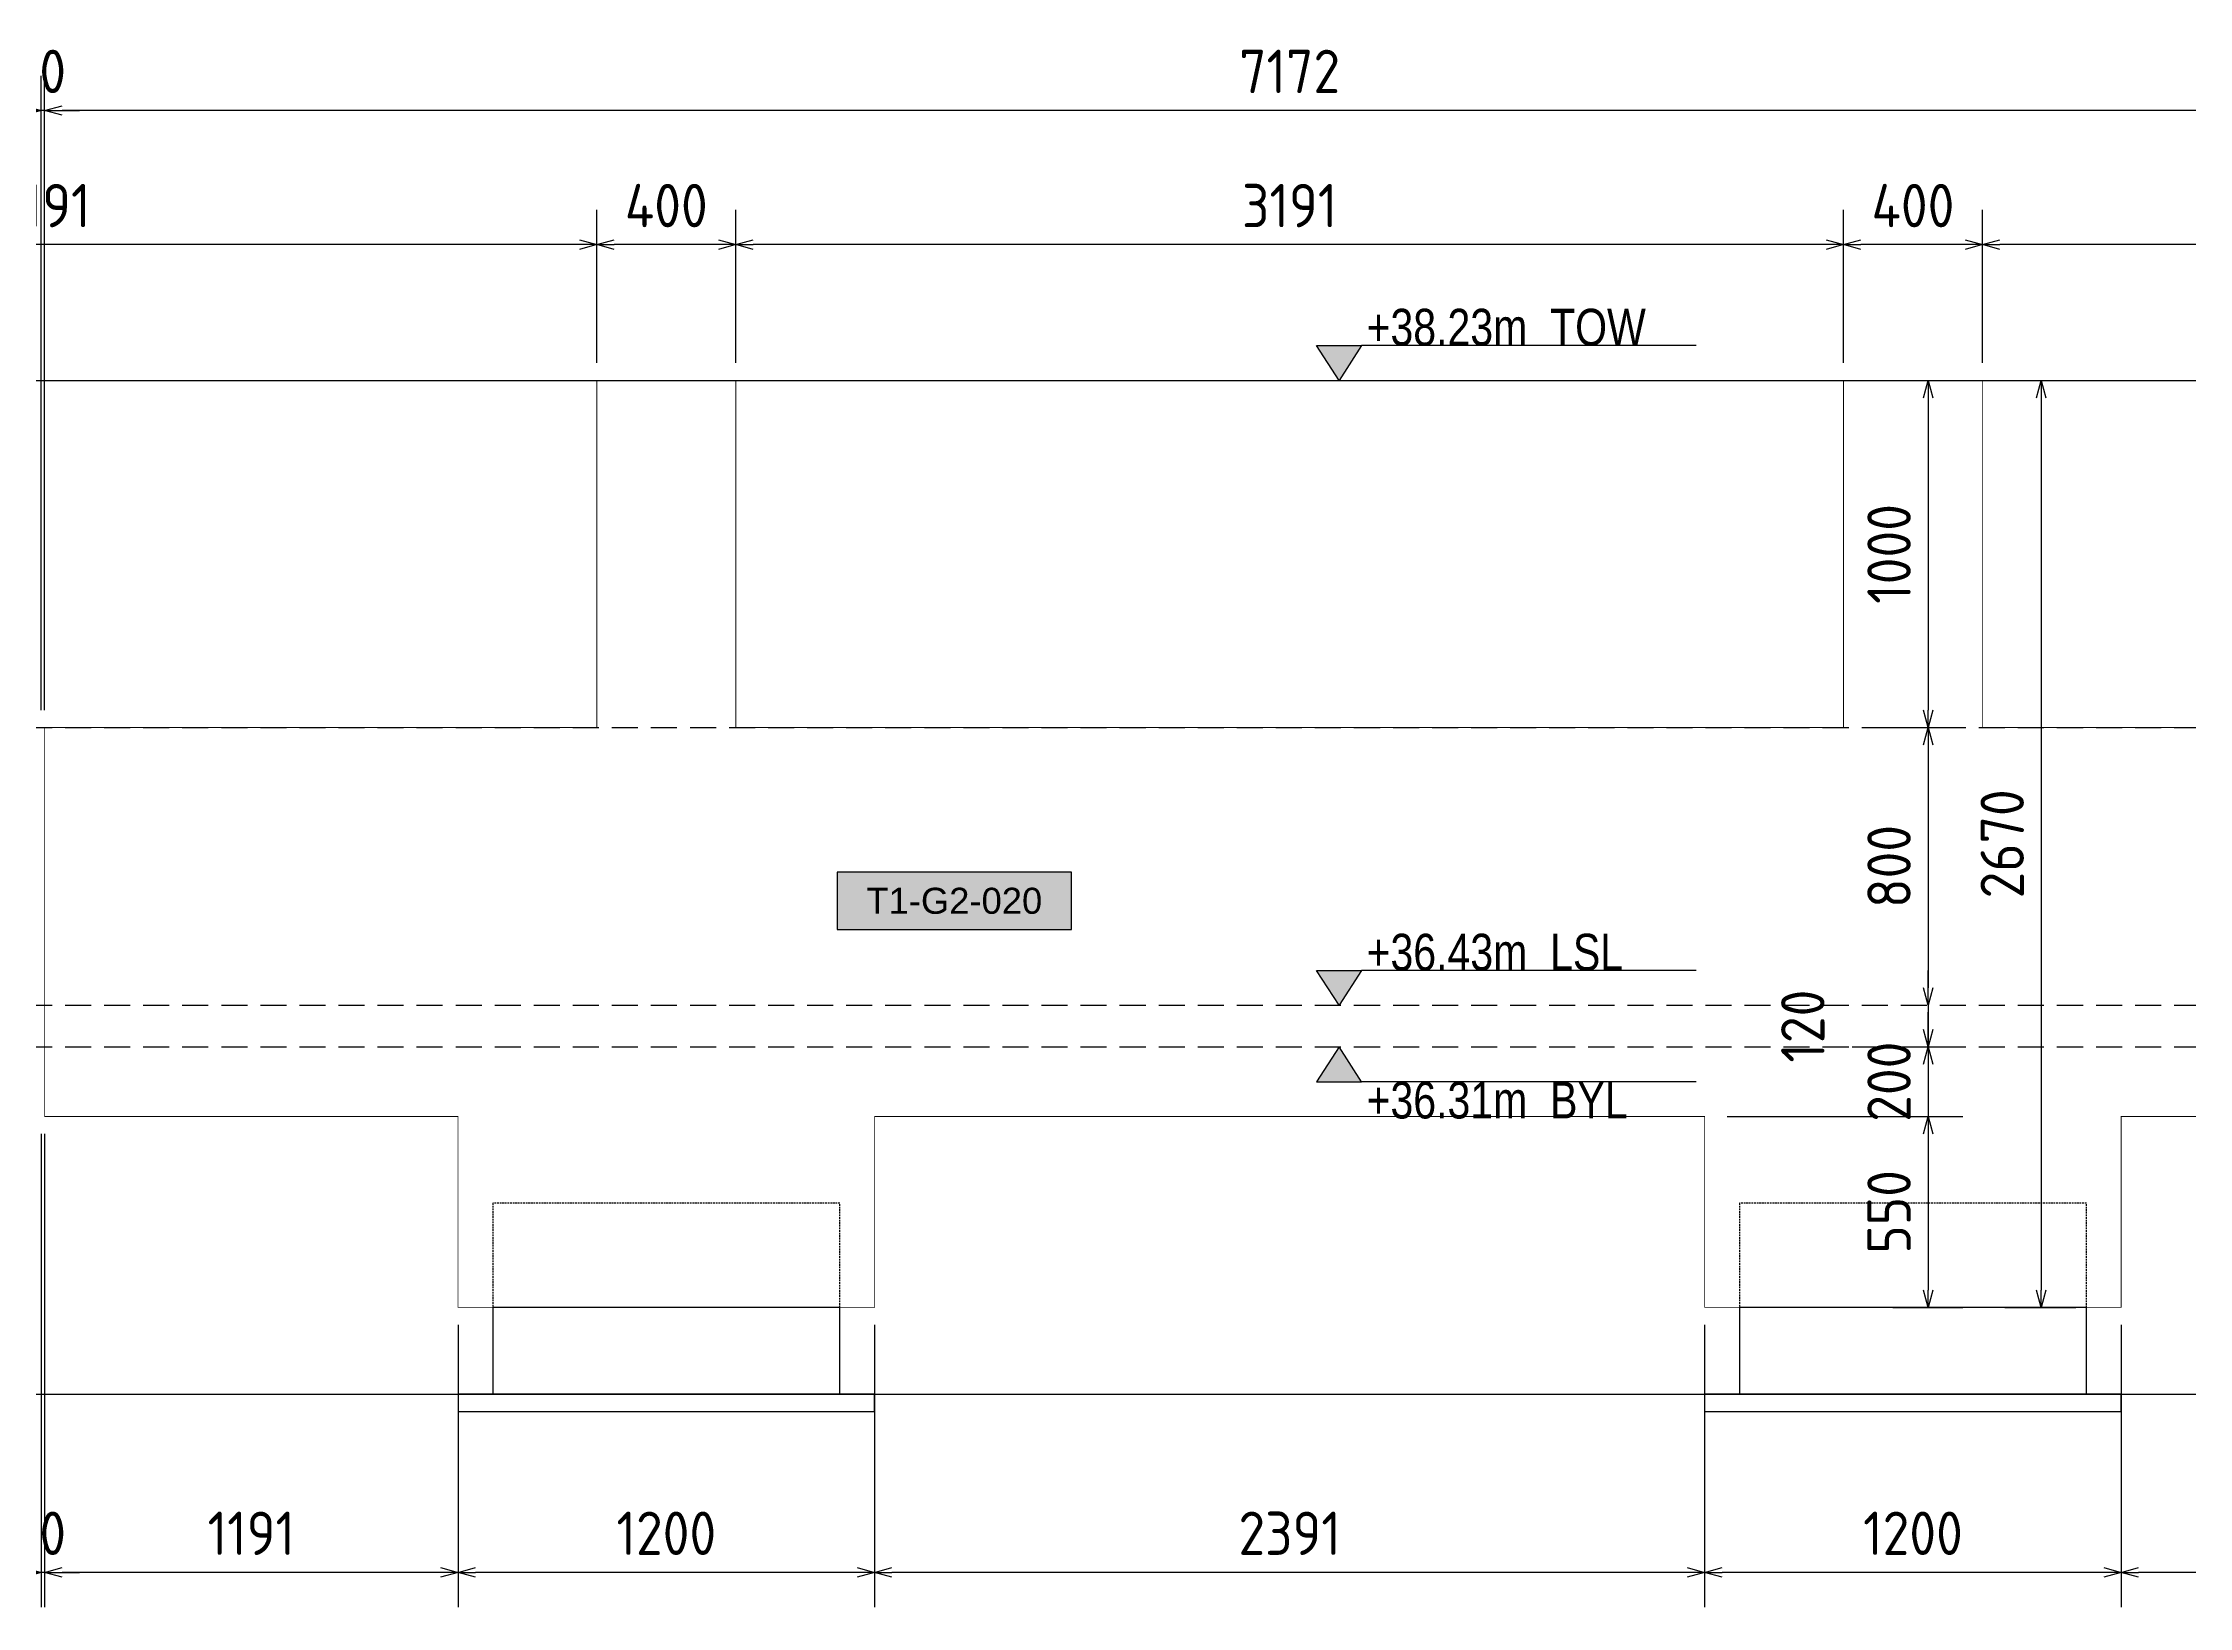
# Model space of a CAD drawing. Header units: centimetres. Extents: x -6122352 to 6876996, y -1694241 to 2592194.
# Drawn here: x 3290226 to 3296408, y 49900 to 54405 of the extents above; entities that cross this region are included whole.
import ezdxf
from ezdxf.enums import TextEntityAlignment as Align

# ---------------------------------------------------------------- set-up
doc = ezdxf.new("R2010")
doc.units = ezdxf.units.CM
doc.header["$MEASUREMENT"] = 0
doc.header["$PDMODE"] = 66
doc.header["$PDSIZE"] = 100
for name, pattern in [('23585-XR-AR-END-SETTING OUT PLAN$0$HIDDEN', [0.375, 0.25, -0.125]), ('CENTER', [2, 1.25, -0.25, 0.25, -0.25]), ('DASHED2', [0.375, 0.25, -0.125])]:
    doc.linetypes.add(name, pattern=pattern)
doc.layers.get('Defpoints').update_dxf_attribs({"color": 255, "linetype": 'CENTER'})
for name, color, linetype in [('00-MI-DIM', 7, 'Continuous'), ('@MI-TYPE-01', 30, 'Continuous'), ('JML-Dimension', 1, 'Continuous'), ('PANEL-TAGS', 7, 'Continuous'), ('SECTION', 130, 'Continuous')]:
    doc.layers.add(name, color=color, linetype=linetype)
doc.styles.add('PANELTAG_STYLE', font='arial.ttf')
doc.styles.add('Schueco-BEMSTIL', font='isocpeur.ttf', dxfattribs={"width": 0.9})
doc.styles.add('txt-Pisa-std', font='arial.ttf', dxfattribs={"width": 0.8})
doc.dimstyles.new('MI- JWC-TXT-2.5 MM', dxfattribs={"dimscale": 1.5, "dimtxt": 2.5, "dimasz": 1, "dimexe": 2, "dimexo": 1, "dimgap": 1, "dimtad": 1, "dimdec": 0, "dimdsep": 46, "dimtxsty": 'Schueco-BEMSTIL', "dimblk": 'OPEN30', "dimcen": 0, "dimdle": 2, "dimclrd": 140, "dimclre": 8, "dimclrt": 40, "dimadec": 0, "dimazin": 2, "dimtfac": 1, "dimtdec": 0, "dimtix": 1, "dimtmove": 2, "dimatfit": 3, "dimldrblk": 'OPEN', "dimfxl": 2, "dimlwd": -1, "dimlwe": -1, "dimarcsym": 0})

# ---------------------------------------------------------------- blocks, each defined once
blk = doc.blocks.new('T1-FOOTING ELEVATION')
at = {"color": 9}
blk.add_lwpolyline([(-600, -250), (600, -250), (600, -300), (-600, -300)], close=True, dxfattribs=at)
at = {"layer": '@MI-TYPE-01', "color": 114, "linetype": '23585-XR-AR-END-SETTING OUT PLAN$0$HIDDEN', "ltscale": 20, "true_color": 0x139b48}
blk.add_lwpolyline([(-500, 0), (-500, 300), (500, 300), (500, 0)], dxfattribs=at)
at = {"layer": '@MI-TYPE-01', "color": 114, "true_color": 0x139b48}
blk.add_lwpolyline([(-500, 0), (500, 0), (500, -250), (-500, -250)], close=True, dxfattribs=at)
blk = doc.blocks.new('_Open30')
at = {"color": 0, "linetype": 'ByBlock', "lineweight": -2}
for p, q in [((-1, 0.27), (0, 0)), ((0, 0), (-1, -0.27)), ((0, 0), (-1, 0))]:
    blk.add_line(p, q, dxfattribs=at)
blk = doc.blocks.new('*D4309')
at = {"layer": '00-MI-DIM', "color": 8, "transparency": 16777216}
for p, q in [((3295812.3, 53483), (3295812.3, 53923.8)), ((3299003.4, 53483), (3299003.4, 53923.8))]:
    blk.add_line(p, q, dxfattribs=at)
at = {"layer": '00-MI-DIM', "color": 140, "transparency": 16777216}
blk.add_line((3298953.4, 53823.8), (3295862.3, 53823.8), dxfattribs=at)
at = {"layer": 'Defpoints', "color": 0, "transparency": 16777216}
for p in [(3295812.3, 53823.8), (3295812.3, 53433), (3299003.4, 53433)]:
    blk.add_point(p, dxfattribs=at)
at = {"layer": '00-MI-DIM', "color": 140, "transparency": 16777216, "xscale": 50, "yscale": 50, "zscale": 50, "rotation": 180}
blk.add_blockref('_Open30', (3295812.3, 53823.8), dxfattribs=at)
at = {"layer": '00-MI-DIM', "color": 140, "transparency": 16777216, "xscale": 50, "yscale": 50, "zscale": 50}
blk.add_blockref('_Open30', (3299003.4, 53823.8), dxfattribs=at)
at = {"layer": '00-MI-DIM', "color": 40, "transparency": 16777216, "insert": (3297407.8, 53936.3), "char_height": 125, "attachment_point": 5, "style": 'Schueco-BEMSTIL'}
blk.add_mtext('3191', dxfattribs=at)
blk = doc.blocks.new('_Open')
at = {"color": 0, "linetype": 'ByBlock', "lineweight": -2}
for p, q in [((-1, 0.2), (0, 0)), ((-1, -0.2), (0, 0)), ((0, 0), (-1, 0))]:
    blk.add_line(p, q, dxfattribs=at)
blk = doc.blocks.new('*D4311')
at = {"layer": '00-MI-DIM', "color": 8, "transparency": 16777216}
for p, q in [((3295412.3, 53483), (3295412.3, 53923.8)), ((3295812.3, 53843), (3295812.3, 53923.8))]:
    blk.add_line(p, q, dxfattribs=at)
at = {"layer": '00-MI-DIM', "color": 140, "transparency": 16777216}
blk.add_line((3295762.3, 53823.8), (3295462.3, 53823.8), dxfattribs=at)
at = {"layer": 'Defpoints', "color": 0, "transparency": 16777216}
for p in [(3295412.3, 53823.8), (3295812.3, 53793), (3295412.3, 53433)]:
    blk.add_point(p, dxfattribs=at)
at = {"layer": '00-MI-DIM', "color": 140, "transparency": 16777216, "xscale": 50, "yscale": 50, "zscale": 50, "rotation": 180}
blk.add_blockref('_Open30', (3295412.3, 53823.8), dxfattribs=at)
at = {"layer": '00-MI-DIM', "color": 140, "transparency": 16777216, "xscale": 50, "yscale": 50, "zscale": 50}
blk.add_blockref('_Open30', (3295812.3, 53823.8), dxfattribs=at)
at = {"layer": '00-MI-DIM', "color": 40, "transparency": 16777216, "insert": (3295612.3, 53936.3), "char_height": 125, "attachment_point": 5, "style": 'Schueco-BEMSTIL'}
blk.add_mtext('400', dxfattribs=at)
blk = doc.blocks.new('*D4313')
at = {"layer": '00-MI-DIM', "color": 8, "transparency": 16777216}
for p, q in [((3292221.4, 53483), (3292221.4, 53923.8)), ((3295412.3, 53483), (3295412.3, 53923.8))]:
    blk.add_line(p, q, dxfattribs=at)
at = {"layer": '00-MI-DIM', "color": 140, "transparency": 16777216}
blk.add_line((3295362.3, 53823.8), (3292271.4, 53823.8), dxfattribs=at)
at = {"layer": 'Defpoints', "color": 0, "transparency": 16777216}
for p in [(3292221.4, 53823.8), (3292221.4, 53433), (3295412.3, 53433)]:
    blk.add_point(p, dxfattribs=at)
at = {"layer": '00-MI-DIM', "color": 140, "transparency": 16777216, "xscale": 50, "yscale": 50, "zscale": 50, "rotation": 180}
blk.add_blockref('_Open30', (3292221.4, 53823.8), dxfattribs=at)
at = {"layer": '00-MI-DIM', "color": 140, "transparency": 16777216, "xscale": 50, "yscale": 50, "zscale": 50}
blk.add_blockref('_Open30', (3295412.3, 53823.8), dxfattribs=at)
at = {"layer": '00-MI-DIM', "color": 40, "transparency": 16777216, "insert": (3293816.9, 53936.3), "char_height": 125, "attachment_point": 5, "style": 'Schueco-BEMSTIL'}
blk.add_mtext('3191', dxfattribs=at)
blk = doc.blocks.new('*D4315')
at = {"layer": '00-MI-DIM', "color": 8, "transparency": 16777216}
for p, q in [((3291821.4, 53483), (3291821.4, 53923.8)), ((3292221.4, 53483), (3292221.4, 53923.8))]:
    blk.add_line(p, q, dxfattribs=at)
at = {"layer": '00-MI-DIM', "color": 140, "transparency": 16777216}
blk.add_line((3292171.4, 53823.8), (3291871.4, 53823.8), dxfattribs=at)
at = {"layer": 'Defpoints', "color": 0, "transparency": 16777216}
for p in [(3291821.4, 53823.8), (3291821.4, 53433), (3292221.4, 53433)]:
    blk.add_point(p, dxfattribs=at)
at = {"layer": '00-MI-DIM', "color": 140, "transparency": 16777216, "xscale": 50, "yscale": 50, "zscale": 50, "rotation": 180}
blk.add_blockref('_Open30', (3291821.4, 53823.8), dxfattribs=at)
at = {"layer": '00-MI-DIM', "color": 140, "transparency": 16777216, "xscale": 50, "yscale": 50, "zscale": 50}
blk.add_blockref('_Open30', (3292221.4, 53823.8), dxfattribs=at)
at = {"layer": '00-MI-DIM', "color": 40, "transparency": 16777216, "insert": (3292021.4, 53936.3), "char_height": 125, "attachment_point": 5, "style": 'Schueco-BEMSTIL'}
blk.add_mtext('400', dxfattribs=at)
blk = doc.blocks.new('*D4317')
at = {"layer": '00-MI-DIM', "color": 8, "transparency": 16777216}
for p, q in [((3288630, 53483), (3288630, 53923.8)), ((3291821.4, 53483), (3291821.4, 53923.8))]:
    blk.add_line(p, q, dxfattribs=at)
at = {"layer": '00-MI-DIM', "color": 140, "transparency": 16777216}
blk.add_line((3291771.4, 53823.8), (3288680, 53823.8), dxfattribs=at)
at = {"layer": 'Defpoints', "color": 0, "transparency": 16777216}
for p in [(3288630, 53823.8), (3288630, 53433), (3291821.4, 53433)]:
    blk.add_point(p, dxfattribs=at)
at = {"layer": '00-MI-DIM', "color": 140, "transparency": 16777216, "xscale": 50, "yscale": 50, "zscale": 50, "rotation": 180}
blk.add_blockref('_Open30', (3288630, 53823.8), dxfattribs=at)
at = {"layer": '00-MI-DIM', "color": 140, "transparency": 16777216, "xscale": 50, "yscale": 50, "zscale": 50}
blk.add_blockref('_Open30', (3291821.4, 53823.8), dxfattribs=at)
at = {"layer": '00-MI-DIM', "color": 40, "transparency": 16777216, "insert": (3290225.7, 53936.3), "char_height": 125, "attachment_point": 5, "style": 'Schueco-BEMSTIL'}
blk.add_mtext('3191', dxfattribs=at)
blk = doc.blocks.new('*D4365')
at = {"layer": '00-MI-DIM', "color": 8, "transparency": 16777216}
for p, q in [((3290230.7, 52483), (3290230.7, 54310.3)), ((3297402.8, 52483), (3297402.8, 54310.3))]:
    blk.add_line(p, q, dxfattribs=at)
at = {"layer": '00-MI-DIM', "color": 140, "transparency": 16777216}
blk.add_line((3297352.8, 54210.3), (3290280.7, 54210.3), dxfattribs=at)
at = {"layer": 'Defpoints', "color": 0, "transparency": 16777216}
for p in [(3290230.7, 54210.3), (3290230.7, 52433), (3297402.8, 52433)]:
    blk.add_point(p, dxfattribs=at)
at = {"layer": '00-MI-DIM', "color": 140, "transparency": 16777216, "xscale": 50, "yscale": 50, "zscale": 50, "rotation": 180}
blk.add_blockref('_Open30', (3290230.7, 54210.3), dxfattribs=at)
at = {"layer": '00-MI-DIM', "color": 140, "transparency": 16777216, "xscale": 50, "yscale": 50, "zscale": 50}
blk.add_blockref('_Open30', (3297402.8, 54210.3), dxfattribs=at)
at = {"layer": '00-MI-DIM', "color": 40, "transparency": 16777216, "insert": (3293816.8, 54322.8), "char_height": 125, "attachment_point": 5, "style": 'Schueco-BEMSTIL'}
blk.add_mtext('7172', dxfattribs=at)
blk = doc.blocks.new('*D4367')
at = {"layer": '00-MI-DIM', "color": 8, "transparency": 16777216}
for p, q in [((3290220.7, 52483), (3290220.7, 54310.3)), ((3290230.7, 52483), (3290230.7, 54310.3))]:
    blk.add_line(p, q, dxfattribs=at)
at = {"layer": '00-MI-DIM', "color": 140, "transparency": 16777216}
for p, q in [((3290170.7, 54210.3), (3290120.7, 54210.3)), ((3290230.7, 54210.3), (3290220.7, 54210.3)), ((3290280.7, 54210.3), (3290330.7, 54210.3))]:
    blk.add_line(p, q, dxfattribs=at)
at = {"layer": 'Defpoints', "color": 0, "transparency": 16777216}
for p in [(3290220.7, 54210.3), (3290220.7, 52433), (3290230.7, 52433)]:
    blk.add_point(p, dxfattribs=at)
at = {"layer": '00-MI-DIM', "color": 140, "transparency": 16777216, "xscale": 50, "yscale": 50, "zscale": 50}
blk.add_blockref('_Open30', (3290220.7, 54210.3), dxfattribs=at)
at = {"layer": '00-MI-DIM', "color": 140, "transparency": 16777216, "xscale": 50, "yscale": 50, "zscale": 50, "rotation": 180}
blk.add_blockref('_Open30', (3290230.7, 54210.3), dxfattribs=at)
at = {"layer": '00-MI-DIM', "color": 40, "transparency": 16777216, "insert": (3290225.7, 54322.8), "char_height": 125, "attachment_point": 5, "style": 'Schueco-BEMSTIL'}
blk.add_mtext('10', dxfattribs=at)
blk = doc.blocks.new('*D4263')
at = {"layer": '00-MI-DIM', "color": 8, "transparency": 16777216}
for p, q in [((3297402.8, 51263), (3297402.8, 49899.8)), ((3296212.3, 50713), (3296212.3, 49899.8))]:
    blk.add_line(p, q, dxfattribs=at)
at = {"layer": '00-MI-DIM', "color": 140, "transparency": 16777216}
blk.add_line((3297352.8, 49999.8), (3296262.3, 49999.8), dxfattribs=at)
at = {"layer": 'Defpoints', "color": 0, "transparency": 16777216}
for p in [(3297402.8, 51313), (3296212.3, 50763), (3296212.3, 49999.8)]:
    blk.add_point(p, dxfattribs=at)
at = {"layer": '00-MI-DIM', "color": 140, "transparency": 16777216, "xscale": 50, "yscale": 50, "zscale": 50, "rotation": 180}
blk.add_blockref('_Open30', (3296212.3, 49999.8), dxfattribs=at)
at = {"layer": '00-MI-DIM', "color": 140, "transparency": 16777216, "xscale": 50, "yscale": 50, "zscale": 50}
blk.add_blockref('_Open30', (3297402.8, 49999.8), dxfattribs=at)
at = {"layer": '00-MI-DIM', "color": 40, "transparency": 16777216, "insert": (3296807.6, 50112.3), "char_height": 125, "attachment_point": 5, "style": 'Schueco-BEMSTIL'}
blk.add_mtext('1191', dxfattribs=at)
blk = doc.blocks.new('*D4265')
at = {"layer": '00-MI-DIM', "color": 8, "transparency": 16777216}
for p, q in [((3295012.3, 50713), (3295012.3, 49899.8)), ((3296212.3, 50713), (3296212.3, 49899.8))]:
    blk.add_line(p, q, dxfattribs=at)
at = {"layer": '00-MI-DIM', "color": 140, "transparency": 16777216}
blk.add_line((3296162.3, 49999.8), (3295062.3, 49999.8), dxfattribs=at)
at = {"layer": 'Defpoints', "color": 0, "transparency": 16777216}
for p in [(3295012.3, 50763), (3296212.3, 50763), (3295012.3, 49999.8)]:
    blk.add_point(p, dxfattribs=at)
at = {"layer": '00-MI-DIM', "color": 140, "transparency": 16777216, "xscale": 50, "yscale": 50, "zscale": 50, "rotation": 180}
blk.add_blockref('_Open30', (3295012.3, 49999.8), dxfattribs=at)
at = {"layer": '00-MI-DIM', "color": 140, "transparency": 16777216, "xscale": 50, "yscale": 50, "zscale": 50}
blk.add_blockref('_Open30', (3296212.3, 49999.8), dxfattribs=at)
at = {"layer": '00-MI-DIM', "color": 40, "transparency": 16777216, "insert": (3295612.3, 50112.3), "char_height": 125, "attachment_point": 5, "style": 'Schueco-BEMSTIL'}
blk.add_mtext('1200', dxfattribs=at)
blk = doc.blocks.new('*D4267')
at = {"layer": '00-MI-DIM', "color": 8, "transparency": 16777216}
for p, q in [((3292621.4, 50713), (3292621.4, 49899.8)), ((3295012.3, 50713), (3295012.3, 49899.8))]:
    blk.add_line(p, q, dxfattribs=at)
at = {"layer": '00-MI-DIM', "color": 140, "transparency": 16777216}
blk.add_line((3294962.3, 49999.8), (3292671.4, 49999.8), dxfattribs=at)
at = {"layer": 'Defpoints', "color": 0, "transparency": 16777216}
for p in [(3292621.4, 50763), (3295012.3, 50763), (3292621.4, 49999.8)]:
    blk.add_point(p, dxfattribs=at)
at = {"layer": '00-MI-DIM', "color": 140, "transparency": 16777216, "xscale": 50, "yscale": 50, "zscale": 50, "rotation": 180}
blk.add_blockref('_Open30', (3292621.4, 49999.8), dxfattribs=at)
at = {"layer": '00-MI-DIM', "color": 140, "transparency": 16777216, "xscale": 50, "yscale": 50, "zscale": 50}
blk.add_blockref('_Open30', (3295012.3, 49999.8), dxfattribs=at)
at = {"layer": '00-MI-DIM', "color": 40, "transparency": 16777216, "insert": (3293816.9, 50112.3), "char_height": 125, "attachment_point": 5, "style": 'Schueco-BEMSTIL'}
blk.add_mtext('2391', dxfattribs=at)
blk = doc.blocks.new('*D4269')
at = {"layer": '00-MI-DIM', "color": 8, "transparency": 16777216}
for p, q in [((3291421.4, 50713), (3291421.4, 49899.8)), ((3292621.4, 50713), (3292621.4, 49899.8))]:
    blk.add_line(p, q, dxfattribs=at)
at = {"layer": '00-MI-DIM', "color": 140, "transparency": 16777216}
blk.add_line((3292571.4, 49999.8), (3291471.4, 49999.8), dxfattribs=at)
at = {"layer": 'Defpoints', "color": 0, "transparency": 16777216}
for p in [(3291421.4, 50763), (3292621.4, 50763), (3291421.4, 49999.8)]:
    blk.add_point(p, dxfattribs=at)
at = {"layer": '00-MI-DIM', "color": 140, "transparency": 16777216, "xscale": 50, "yscale": 50, "zscale": 50, "rotation": 180}
blk.add_blockref('_Open30', (3291421.4, 49999.8), dxfattribs=at)
at = {"layer": '00-MI-DIM', "color": 140, "transparency": 16777216, "xscale": 50, "yscale": 50, "zscale": 50}
blk.add_blockref('_Open30', (3292621.4, 49999.8), dxfattribs=at)
at = {"layer": '00-MI-DIM', "color": 40, "transparency": 16777216, "insert": (3292021.4, 50112.3), "char_height": 125, "attachment_point": 5, "style": 'Schueco-BEMSTIL'}
blk.add_mtext('1200', dxfattribs=at)
blk = doc.blocks.new('*D4271')
at = {"layer": '00-MI-DIM', "color": 8, "transparency": 16777216}
for p, q in [((3290230.7, 51263), (3290230.7, 49899.8)), ((3291421.4, 50713), (3291421.4, 49899.8))]:
    blk.add_line(p, q, dxfattribs=at)
at = {"layer": '00-MI-DIM', "color": 140, "transparency": 16777216}
blk.add_line((3291371.4, 49999.8), (3290280.7, 49999.8), dxfattribs=at)
at = {"layer": 'Defpoints', "color": 0, "transparency": 16777216}
for p in [(3290230.7, 51313), (3291421.4, 50763), (3290230.7, 49999.8)]:
    blk.add_point(p, dxfattribs=at)
at = {"layer": '00-MI-DIM', "color": 140, "transparency": 16777216, "xscale": 50, "yscale": 50, "zscale": 50, "rotation": 180}
blk.add_blockref('_Open30', (3290230.7, 49999.8), dxfattribs=at)
at = {"layer": '00-MI-DIM', "color": 140, "transparency": 16777216, "xscale": 50, "yscale": 50, "zscale": 50}
blk.add_blockref('_Open30', (3291421.4, 49999.8), dxfattribs=at)
at = {"layer": '00-MI-DIM', "color": 40, "transparency": 16777216, "insert": (3290826.1, 50112.3), "char_height": 125, "attachment_point": 5, "style": 'Schueco-BEMSTIL'}
blk.add_mtext('1191', dxfattribs=at)
blk = doc.blocks.new('*D4273')
at = {"layer": '00-MI-DIM', "color": 8, "transparency": 16777216}
for p, q in [((3290220.7, 51263), (3290220.7, 49899.8)), ((3290230.7, 51263), (3290230.7, 49899.8))]:
    blk.add_line(p, q, dxfattribs=at)
at = {"layer": '00-MI-DIM', "color": 140, "transparency": 16777216}
for p, q in [((3290170.7, 49999.8), (3290120.7, 49999.8)), ((3290230.7, 49999.8), (3290220.7, 49999.8)), ((3290280.7, 49999.8), (3290330.7, 49999.8))]:
    blk.add_line(p, q, dxfattribs=at)
at = {"layer": 'Defpoints', "color": 0, "transparency": 16777216}
for p in [(3290220.7, 51313), (3290230.7, 51313), (3290220.7, 49999.8)]:
    blk.add_point(p, dxfattribs=at)
at = {"layer": '00-MI-DIM', "color": 140, "transparency": 16777216, "xscale": 50, "yscale": 50, "zscale": 50}
blk.add_blockref('_Open30', (3290220.7, 49999.8), dxfattribs=at)
at = {"layer": '00-MI-DIM', "color": 140, "transparency": 16777216, "xscale": 50, "yscale": 50, "zscale": 50, "rotation": 180}
blk.add_blockref('_Open30', (3290230.7, 49999.8), dxfattribs=at)
at = {"layer": '00-MI-DIM', "color": 40, "transparency": 16777216, "insert": (3290225.7, 50112.3), "char_height": 125, "attachment_point": 5, "style": 'Schueco-BEMSTIL'}
blk.add_mtext('10', dxfattribs=at)
blk = doc.blocks.new('PANELTAG')
at = {"layer": 'PANEL-TAGS', "color": 1}
blk.add_lwpolyline([(-13.5, -3.3), (13.5, -3.3), (13.5, 3.3), (-13.5, 3.3)], close=True, dxfattribs=at)
at = {"layer": 'PANEL-TAGS', "color": 40, "true_color": 0xffd700}
blk.add_solid([(-13.5, -3.3), (13.5, -3.3), (-13.5, 3.3), (13.5, 3.3)], dxfattribs=at)
at = {"layer": 'PANEL-TAGS', "color": 5, "style": 'PANELTAG_STYLE'}
blk.add_attdef('TAGNO', text='', height=3, dxfattribs=at).set_placement((0, 0), align=Align.CENTER)
blk = doc.blocks.new('*D4720')
at = {"color": 8, "transparency": 16777216}
for p, q in [((3295527.7, 53433), (3295755.9, 53433)), ((3295527.7, 52433), (3295755.9, 52433))]:
    blk.add_line(p, q, dxfattribs=at)
at = {"color": 140, "transparency": 16777216}
blk.add_line((3295655.9, 53383), (3295655.9, 52483), dxfattribs=at)
at = {"layer": 'Defpoints', "color": 0, "transparency": 16777216}
for p in [(3295477.7, 53433), (3295477.7, 52433), (3295655.9, 52433)]:
    blk.add_point(p, dxfattribs=at)
at = {"color": 140, "transparency": 16777216, "xscale": 50, "yscale": 50, "zscale": 50}
for p, rotation in [((3295655.9, 53433), 90), ((3295655.9, 52433), 270)]:
    blk.add_blockref('_Open30', p, dxfattribs=dict(at, rotation=rotation))
at = {"color": 40, "transparency": 16777216, "insert": (3295543.4, 52933), "char_height": 125, "attachment_point": 5, "rotation": 90, "style": 'Schueco-BEMSTIL'}
blk.add_mtext('1000', dxfattribs=at)
blk = doc.blocks.new('*D4721')
at = {"color": 8, "transparency": 16777216}
for p, q in [((3295527.7, 52433), (3295755.9, 52433)), ((3295705.9, 51633), (3295755.9, 51633))]:
    blk.add_line(p, q, dxfattribs=at)
at = {"color": 140, "transparency": 16777216}
blk.add_line((3295655.9, 52383), (3295655.9, 51683), dxfattribs=at)
at = {"layer": 'Defpoints', "color": 0, "transparency": 16777216}
for p in [(3295477.7, 52433), (3295655.9, 51633), (3295655.9, 51633)]:
    blk.add_point(p, dxfattribs=at)
at = {"color": 140, "transparency": 16777216, "xscale": 50, "yscale": 50, "zscale": 50}
for p, rotation in [((3295655.9, 52433), 90), ((3295655.9, 51633), 270)]:
    blk.add_blockref('_Open30', p, dxfattribs=dict(at, rotation=rotation))
at = {"color": 40, "transparency": 16777216, "insert": (3295543.4, 52033), "char_height": 125, "attachment_point": 5, "rotation": 90, "style": 'Schueco-BEMSTIL'}
blk.add_mtext('800', dxfattribs=at)
blk = doc.blocks.new('*D4722')
at = {"color": 140, "transparency": 16777216}
for p, q in [((3295655.9, 51683), (3295655.9, 51733)), ((3295655.9, 51633), (3295655.9, 51513)), ((3295655.9, 51463), (3295655.9, 51413))]:
    blk.add_line(p, q, dxfattribs=at)
at = {"color": 8, "transparency": 16777216}
for p, q in [((3295705.9, 51633), (3295755.9, 51633)), ((3295437.3, 51513), (3295755.9, 51513))]:
    blk.add_line(p, q, dxfattribs=at)
at = {"layer": 'Defpoints', "color": 0, "transparency": 16777216}
for p in [(3295655.9, 51633), (3295387.3, 51513), (3295655.9, 51513)]:
    blk.add_point(p, dxfattribs=at)
at = {"color": 140, "transparency": 16777216, "xscale": 50, "yscale": 50, "zscale": 50}
for p, rotation in [((3295655.9, 51633), 270), ((3295655.9, 51513), 90)]:
    blk.add_blockref('_Open30', p, dxfattribs=dict(at, rotation=rotation))
at = {"color": 40, "transparency": 16777216, "insert": (3295295, 51573), "char_height": 125, "attachment_point": 5, "rotation": 90, "style": 'Schueco-BEMSTIL'}
blk.add_mtext('120', dxfattribs=at)
blk = doc.blocks.new('*D4723')
at = {"color": 140, "transparency": 16777216}
for p, q in [((3295655.9, 51563), (3295655.9, 51613)), ((3295655.9, 51513), (3295655.9, 51313)), ((3295655.9, 51263), (3295655.9, 51213))]:
    blk.add_line(p, q, dxfattribs=at)
at = {"color": 8, "transparency": 16777216}
for p, q in [((3295437.3, 51513), (3295755.9, 51513)), ((3295076.7, 51313), (3295755.9, 51313))]:
    blk.add_line(p, q, dxfattribs=at)
at = {"layer": 'Defpoints', "color": 0, "transparency": 16777216}
for p in [(3295387.3, 51513), (3295026.7, 51313), (3295655.9, 51313)]:
    blk.add_point(p, dxfattribs=at)
at = {"color": 140, "transparency": 16777216, "xscale": 50, "yscale": 50, "zscale": 50}
for p, rotation in [((3295655.9, 51513), 270), ((3295655.9, 51313), 90)]:
    blk.add_blockref('_Open30', p, dxfattribs=dict(at, rotation=rotation))
at = {"color": 40, "transparency": 16777216, "insert": (3295543.4, 51413), "char_height": 125, "attachment_point": 5, "rotation": 90, "style": 'Schueco-BEMSTIL'}
blk.add_mtext('200', dxfattribs=at)
blk = doc.blocks.new('*D4724')
at = {"color": 8, "transparency": 16777216}
for p, q in [((3295076.7, 51313), (3295755.9, 51313)), ((3295554.3, 50763), (3295755.9, 50763))]:
    blk.add_line(p, q, dxfattribs=at)
at = {"color": 140, "transparency": 16777216}
blk.add_line((3295655.9, 51263), (3295655.9, 50813), dxfattribs=at)
at = {"layer": 'Defpoints', "color": 0, "transparency": 16777216}
for p in [(3295026.7, 51313), (3295504.3, 50763), (3295655.9, 50763)]:
    blk.add_point(p, dxfattribs=at)
at = {"color": 140, "transparency": 16777216, "xscale": 50, "yscale": 50, "zscale": 50}
for p, rotation in [((3295655.9, 51313), 90), ((3295655.9, 50763), 270)]:
    blk.add_blockref('_Open30', p, dxfattribs=dict(at, rotation=rotation))
at = {"color": 40, "transparency": 16777216, "insert": (3295543.4, 51038), "char_height": 125, "attachment_point": 5, "rotation": 90, "style": 'Schueco-BEMSTIL'}
blk.add_mtext('550', dxfattribs=at)
blk = doc.blocks.new('*D4725')
at = {"color": 8, "transparency": 16777216}
for p, q in [((3295876.7, 53433), (3296081.9, 53433)), ((3295876.7, 50763), (3296081.9, 50763))]:
    blk.add_line(p, q, dxfattribs=at)
at = {"color": 140, "transparency": 16777216}
blk.add_line((3295981.9, 53383), (3295981.9, 50813), dxfattribs=at)
at = {"layer": 'Defpoints', "color": 0, "transparency": 16777216}
for p in [(3295826.7, 53433), (3295826.7, 50763), (3295981.9, 50763)]:
    blk.add_point(p, dxfattribs=at)
at = {"color": 140, "transparency": 16777216, "xscale": 50, "yscale": 50, "zscale": 50}
for p, rotation in [((3295981.9, 53433), 90), ((3295981.9, 50763), 270)]:
    blk.add_blockref('_Open30', p, dxfattribs=dict(at, rotation=rotation))
at = {"color": 40, "transparency": 16777216, "insert": (3295869.4, 52098), "char_height": 125, "attachment_point": 5, "rotation": 90, "style": 'Schueco-BEMSTIL'}
blk.add_mtext('2670', dxfattribs=at)
blk = doc.blocks.new('*U1147')
at = {"layer": 'JML-Dimension'}
h = blk.add_hatch(color=10, dxfattribs=at)
h.dxf.hatch_style = 1
h.paths.add_polyline_path([(0, 0), (-1.54, 2.37), (1.54, 2.37)])
blk.add_line((24.31, 2.37), (1.54, 2.37), dxfattribs=at)
blk.add_lwpolyline([(0, 0), (-1.54, 2.37), (1.54, 2.37), (0, 0)], dxfattribs=at)
at = {"color": 5, "style": 'txt-Pisa-std', "width": 0.8}
blk.add_attdef('+0.0', text='', height=2.5, dxfattribs=at).set_placement((1.87, 2.37), align=Align.BOTTOM_LEFT)
blk = doc.blocks.new('*U1142')
at = {"layer": 'JML-Dimension'}
h = blk.add_hatch(color=10, dxfattribs=at)
h.dxf.hatch_style = 1
h.paths.add_polyline_path([(0, 0), (-1.54, 2.37), (1.54, 2.37)])
blk.add_line((24.31, 2.37), (1.54, 2.37), dxfattribs=at)
blk.add_lwpolyline([(0, 0), (-1.54, 2.37), (1.54, 2.37), (0, 0)], dxfattribs=at)
at = {"color": 5, "style": 'txt-Pisa-std', "width": 0.8}
blk.add_attdef('+0.0', text='', height=2.5, dxfattribs=at).set_placement((1.87, 2.37), align=Align.BOTTOM_LEFT)
blk = doc.blocks.new('*U1143')
at = {"layer": 'JML-Dimension'}
h = blk.add_hatch(color=10, dxfattribs=at)
h.dxf.hatch_style = 1
h.paths.add_polyline_path([(0, 0), (-1.54, 2.37), (1.54, 2.37)])
blk.add_line((24.31, 2.37), (1.54, 2.37), dxfattribs=at)
blk.add_lwpolyline([(0, 0), (-1.54, 2.37), (1.54, 2.37), (0, 0)], dxfattribs=at)
at = {"color": 5, "style": 'txt-Pisa-std', "width": 0.8}
blk.add_attdef('+0.0', text='', height=2.5, dxfattribs=at).set_placement((1.87, 2.37), align=Align.BOTTOM_LEFT)

msp = doc.modelspace()

# ---------------------------------------------------------------- linework, layer by layer
at = {"color": 160, "linetype": 'DASHED2', "ltscale": 5}
for points in [[(3283989.64193, 53432.9868), (3302584.52238, 53432.9868)], [(3283989.64193, 50512.9868), (3302584.52238, 50512.9868)]]:
    msp.add_lwpolyline(points, dxfattribs=at)
at = {"color": 160, "linetype": 'DASHED2', "ltscale": 300}
for points in [[(3283989.64193, 52432.9868), (3302584.52238, 52432.9868)], [(3283989.64193, 51632.9868), (3302584.52238, 51632.9868)], [(3283989.64193, 51512.9868), (3302584.52238, 51512.9868)]]:
    msp.add_lwpolyline(points, dxfattribs=at)
at = {"layer": '@MI-TYPE-01', "color": 30, "ltscale": 20, "const_width": 2.5}
msp.add_lwpolyline([(3297402.83623, 51312.9868), (3297402.83623, 52432.9868), (3295812.2742, 52432.9868), (3295812.2742, 53432.9868), (3295412.2742, 53432.9868), (3295412.2742, 52432.9868), (3292221.43114, 52432.9868), (3292221.43114, 53432.9868), (3291821.43114, 53432.9868), (3291821.43114, 52432.9868), (3290230.72861, 52432.9868), (3290230.72861, 51312.9868), (3291421.43114, 51312.9868), (3291421.43114, 50762.9868), (3292621.43114, 50762.9868), (3292621.43114, 51312.9868), (3295012.2742, 51312.9868), (3295012.2742, 50762.9868), (3296212.2742, 50762.9868), (3296212.2742, 51312.9868), (3297402.83623, 51312.9868)], dxfattribs=at)

# ---------------------------------------------------------------- block references
at = {"layer": '@MI-TYPE-01', "color": 30, "xscale": -1}
for p in [(3292021.43114, 50762.9868), (3295612.2742, 50762.9868)]:
    msp.add_blockref('T1-FOOTING ELEVATION', p, dxfattribs=at)
at = {"layer": 'PANEL-TAGS'}
ref = msp.add_blockref('PANELTAG', (3292850.91371, 51934.05458), dxfattribs=dict(at, xscale=25, yscale=25, zscale=25))
ref.add_attrib('TAGNO', 'T1-G2-020', dxfattribs={"color": 5, "height": 75, "style": 'PANELTAG_STYLE'}).set_placement((3292850.91371, 51934.05458), align=Align.MIDDLE_CENTER)
at = {"layer": 'SECTION', "color": 6}
ref = msp.add_blockref('*U1147', (3293959.10319, 53432.9868), dxfattribs=dict(at, xscale=42.30147098076819, yscale=42.30147098076819, zscale=42.30147098076819))
ref.add_attrib('+0.0', '+38.23m  TOW', (3294038.23184, 53533.24386), dxfattribs={"layer": 'JML-Dimension', "color": 5, "height": 105.7536775, "style": 'txt-Pisa-std', "width": 0.8})
ref = msp.add_blockref('*U1142', (3293959.10319, 51632.9868), dxfattribs=dict(at, xscale=42.30147098076819, yscale=42.30147098076819, zscale=42.30147098076819))
ref.add_attrib('+0.0', '+36.43m  LSL', (3294038.23184, 51733.24386), dxfattribs={"layer": 'JML-Dimension', "color": 5, "height": 105.7536775, "style": 'txt-Pisa-std', "width": 0.8})
ref = msp.add_blockref('*U1143', (3293959.10319, 51512.9868), dxfattribs=dict(at, xscale=-42.30147098076819, yscale=42.30147098076819, zscale=42.30147098076819, rotation=180))
ref.add_attrib('+0.0', '+36.31m  BYL', (3294038.23184, 51307.04819), dxfattribs={"layer": 'JML-Dimension', "color": 5, "height": 105.7536775, "style": 'txt-Pisa-std', "width": 0.8})

# ---------------------------------------------------------------- dimensions: what is measured, and where the dimension line sits
for base, p1, p2, picture, middle in [((3295655.92909, 52432.9868), (3295477.71101, 53432.9868), (3295477.71101, 52432.9868), '*D4720', (3295543.42909, 52932.9868)), ((3295981.93777, 50762.9868), (3295826.72081, 53432.9868), (3295826.72081, 50762.9868), '*D4725', (3295869.43777, 52097.9868)), ((3295655.92909, 51632.9868), (3295477.71101, 52432.9868), (3295655.92909, 51632.9868), '*D4721', (3295543.42909, 52032.9868)), ((3295655.92909, 51312.9868), (3295387.27379, 51512.9868), (3295026.72081, 51312.9868), '*D4723', (3295543.42909, 51412.9868)), ((3295655.92909, 50762.9868), (3295026.72081, 51312.9868), (3295504.33505, 50762.9868), '*D4724', (3295543.42909, 51037.9868))]:
    dim = msp.add_linear_dim(base=base, p1=p1, p2=p2, angle=90, dimstyle='MI- JWC-TXT-2.5 MM')
    dim.commit()
    dim.dimension.update_dxf_attribs({"geometry": picture, "text_midpoint": middle})
dim = msp.add_linear_dim(base=(3295655.92909, 51512.9868), p1=(3295655.92909, 51632.9868), p2=(3295387.27379, 51512.9868), angle=90, dimstyle='MI- JWC-TXT-2.5 MM')
dim.commit()
dim.dimension.update_dxf_attribs({"geometry": '*D4722', "text_midpoint": (3295295.02541, 51572.9868), "dimtype": 160})
at = {"layer": '00-MI-DIM', "color": 30}
for base, p1, p2, picture, middle in [((3290220.72861, 54210.25635), (3290230.72861, 52432.9868), (3290220.72861, 52432.9868), '*D4367', (3290225.72861, 54210.25635)), ((3290230.72861, 54210.25635), (3297402.83623, 52432.9868), (3290230.72861, 52432.9868), '*D4365', (3293816.78242, 54210.25635)), ((3288630.02608, 53823.79962), (3291821.43114, 53432.9868), (3288630.02608, 53432.9868), '*D4317', (3290225.72861, 53823.79962)), ((3291821.43114, 53823.79962), (3292221.43114, 53432.9868), (3291821.43114, 53432.9868), '*D4315', (3292021.43114, 53823.79962)), ((3292221.43114, 53823.79962), (3295412.2742, 53432.9868), (3292221.43114, 53432.9868), '*D4313', (3293816.85267, 53823.79962)), ((3295412.2742, 53823.79962), (3295812.2742, 53792.98679), (3295412.2742, 53432.9868), '*D4311', (3295612.2742, 53823.79962)), ((3295812.2742, 53823.79962), (3299003.39826, 53432.9868), (3295812.2742, 53432.9868), '*D4309', (3297407.83623, 53823.79962)), ((3290220.72861, 49999.79877), (3290230.72861, 51312.9868), (3290220.72861, 51312.9868), '*D4273', (3290225.72861, 49999.79877)), ((3290230.72861, 49999.79877), (3291421.43114, 50762.9868), (3290230.72861, 51312.9868), '*D4271', (3290826.07987, 49999.79877)), ((3296212.2742, 49999.79877), (3297402.83623, 51312.9868), (3296212.2742, 50762.9868), '*D4263', (3296807.55522, 49999.79877)), ((3291421.43114, 49999.79877), (3292621.43114, 50762.9868), (3291421.43114, 50762.9868), '*D4269', (3292021.43114, 49999.79877)), ((3292621.43114, 49999.79877), (3295012.2742, 50762.9868), (3292621.43114, 50762.9868), '*D4267', (3293816.85267, 49999.79877)), ((3295012.2742, 49999.79877), (3296212.2742, 50762.9868), (3295012.2742, 50762.9868), '*D4265', (3295612.2742, 49999.79877))]:
    dim = msp.add_linear_dim(base=base, p1=p1, p2=p2, angle=180, dimstyle='MI- JWC-TXT-2.5 MM', dxfattribs=at)
    dim.commit()
    dim.dimension.update_dxf_attribs({"geometry": picture, "text_midpoint": middle, "dimtype": 160})

doc.saveas('drawing.dxf')
